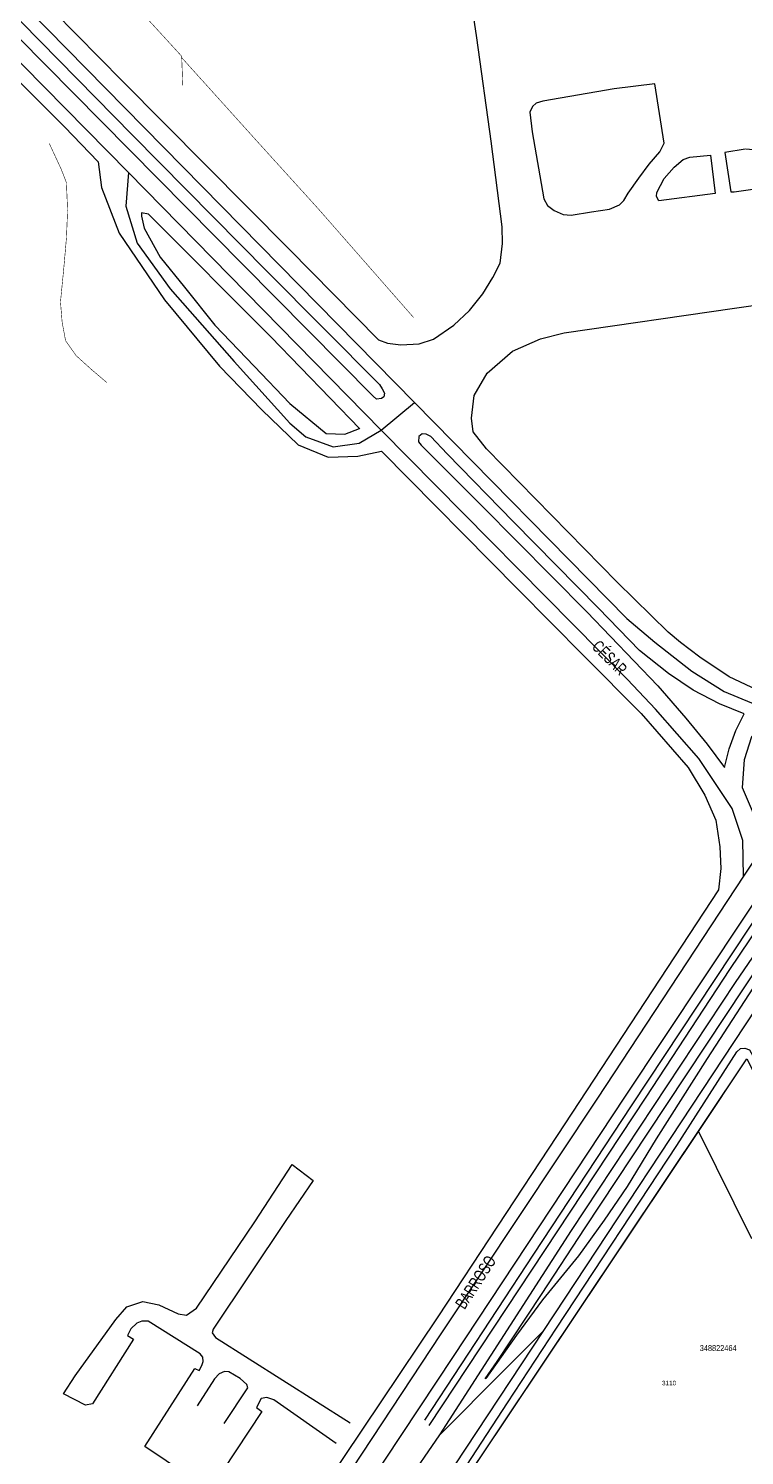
# Model space of a CAD drawing. Extents: x 203640 to 206998, y 4842129 to 4844379.
# Drawn here: x 205344.3 to 205581.8, y 4842438.2 to 4842911.5 of the extents above; entities that cross this region are included whole.
import ezdxf
from ezdxf.enums import TextEntityAlignment as Align

# ---------------------------------------------------------------- set-up
doc = ezdxf.new("R2010")
doc.units = 0
doc.header["$LTSCALE"] = 1.5
doc.header["$MEASUREMENT"] = 0
for name, color, linetype in [('CD-MALHA-LOTES', 40, 'CONTINUOUS'), ('CD_TXT_QUADRA', 7, 'CONTINUOUS'), ('HD-VALAS-DRENOS', 170, 'CONTINUOUS'), ('RU-QUADRAS', 210, 'CONTINUOUS'), ('SV-EIXO-RUA-PAV', 20, 'CONTINUOUS'), ('SV-RUA-PAVIM-S-GUIA-C-GUIA', 7, 'CONTINUOUS'), ('SV-TXT-RUA-PAV-S-GUIA-C-GUIA', 7, 'CONTINUOUS'), ('Th_NmrPorta', 1, 'CONTINUOUS')]:
    doc.layers.add(name, color=color, linetype=linetype)
doc.styles.add('ARIAL', font='ARIAL.TTF')
doc.styles.get("Standard").update_dxf_attribs({"font": 'ARIAL.TTF'})

msp = doc.modelspace()

# ---------------------------------------------------------------- linework, layer by layer
at = {"layer": 'CD-MALHA-LOTES', "linetype": 'Continuous'}
for points in [[(205566.55, 4842545.59), (205582.6, 4842569.74)], [(205473.05, 4842406.01), (205566.55, 4842545.59)], [(205566.55, 4842545.59), (205584.08, 4842510.19)]]:
    msp.add_lwpolyline(points, dxfattribs=at)
at = {"layer": 'HD-VALAS-DRENOS', "const_width": 0.18}
for points in [[(205375.32, 4842925.84), (205374.72, 4842924.48), (205395.06, 4842902.27), (205395.42, 4842892.64)], [(205395.08, 4842901.79), (205421.6, 4842872.38), (205440.36, 4842851.69), (205472.01, 4842815.59)], [(205370.25, 4842794.02), (205365.32, 4842798.21), (205360.09, 4842802.92), (205356.55, 4842807.91), (205355.41, 4842814.03), (205354.86, 4842820.78), (205356, 4842832.41), (205356.85, 4842842.18), (205357.21, 4842851.05), (205356.84, 4842860.33), (205355.09, 4842864.82), (205351.14, 4842873.36)]]:
    msp.add_lwpolyline(points, dxfattribs=at)
at = {"layer": 'RU-QUADRAS', "color": 6, "linetype": 'Continuous'}
msp.add_lwpolyline([(205473.05, 4842404.4), (205473.05, 4842406.01), (205582.6, 4842569.74), (205617.62, 4842501.61), (205605.79, 4842496.42), (205603.01, 4842502.96), (205598.71, 4842501.13), (205603.16, 4842491.09), (205619.4, 4842498.07), (205625.22, 4842485.08), (205642.54, 4842441.96), (205572.23, 4842426.27), (205474.79, 4842403.72)], close=True, dxfattribs=at)
at = {"layer": 'SV-EIXO-RUA-PAV'}
for points in [[(205581.42, 4842630.28), (205581.25, 4842642.14), (205577.65, 4842652.72), (205566.66, 4842669.3), (205552.27, 4842685.67), (205542.94, 4842695.5), (205461.26, 4842778.24), (205377.39, 4842863.68), (205202.99, 4843040.85), (204978.4, 4843269.01), (204895.74, 4843352.99)], [(204916.15, 4843352.99), (204985.68, 4843282.52), (205062.27, 4843204.4), (205472.26, 4842787.47), (205542.79, 4842715.75), (205551.98, 4842707.9), (205564.34, 4842698.35), (205575.04, 4842691.6), (205584.1, 4842687.81), (205596.26, 4842684.65), (205602.43, 4842683.48), (205613.84, 4842679.47), (205620.99, 4842675.89), (205629.46, 4842670.56), (205637.12, 4842664.29), (205662.24, 4842642.78), (205667.1, 4842638.04)], [(205796.11, 4842956.02), (205774.83, 4842924.09), (205613.84, 4842679.47), (205588.6, 4842641.18), (205581.42, 4842630.28), (205533.04, 4842556.74), (205480.99, 4842478.51), (205422.2, 4842389.31), (205362.94, 4842298.85), (205297.53, 4842201.16)], [(205308.65, 4842201.16), (205379.25, 4842309.51), (205428.16, 4842384.92), (205485.23, 4842470.99), (205542.13, 4842557.05), (205594.97, 4842636.54), (205796.11, 4842941.27)], [(205440.87, 4842386.51), (205446.58, 4842395.27), (205480.66, 4842445.04), (205524.34, 4842512.77), (205578.74, 4842595.07), (205603.28, 4842630.74), (205629.46, 4842670.56), (205647.88, 4842698.19), (205796.11, 4842923.58)], [(205455.59, 4842389.35), (205467.14, 4842406.8), (205515.2, 4842479.63), (205581.86, 4842580.68), (205599.59, 4842607.45), (205611.08, 4842624.86), (205637.12, 4842664.29), (205650.05, 4842683.99), (205796.11, 4842905.6)], [(205377.39, 4842863.68), (205376.52, 4842852.56), (205380.31, 4842840.26), (205391.2, 4842825.11), (205412.5, 4842800.97), (205430.96, 4842780.61), (205436.24, 4842775.99), (205445.37, 4842772.7), (205453.96, 4842773.98), (205461.26, 4842778.24), (205472.26, 4842787.47)], [(205596.26, 4842684.65), (205589.84, 4842682.28), (205584.05, 4842676.49), (205581.65, 4842668.9), (205581.05, 4842659.71), (205585.64, 4842648.93), (205588.6, 4842641.18), (205594.97, 4842636.54), (205603.28, 4842630.74), (205611.58, 4842625.25), (205632.59, 4842612.63), (205637.45, 4842609.96)], [(205480.66, 4842445.04), (205502.16, 4842466.6), (205515.2, 4842479.63)]]:
    msp.add_lwpolyline(points, dxfattribs=at)
at = {"layer": 'SV-RUA-PAVIM-S-GUIA-C-GUIA'}
for points in [[(205329.68, 4842926.04), (205378.76, 4842876.14), (205423.48, 4842830.9), (205460.68, 4842793.35), (205461.63, 4842792), (205462.34, 4842790.51), (205462.16, 4842789.34), (205461.33, 4842788.75), (205459.69, 4842788.58), (205458.61, 4842789.47), (205415.41, 4842833.06), (205368.34, 4842880.68), (205304.11, 4842945.76)], [(205337.3, 4842932.86), (205375.42, 4842894), (205430.6, 4842838.37), (205460.34, 4842808.17), (205463.32, 4842807.13), (205467.77, 4842806.53), (205473.9, 4842806.89), (205478.59, 4842808.45), (205485.34, 4842813.12), (205490.53, 4842817.91), (205495.01, 4842823.5), (205498.32, 4842828.86), (205500.72, 4842833.64), (205501.46, 4842840.11), (205501.33, 4842845.66), (205497.69, 4842874.12), (205492.96, 4842908.33), (205488.75, 4842936.62)], [(205310.61, 4842924.51), (205356.2, 4842878.83), (205367.37, 4842867.28), (205368.51, 4842858.75), (205374.34, 4842843.63), (205389.33, 4842821.5), (205407.59, 4842799.42), (205421.62, 4842785.03), (205433.69, 4842773.43), (205443.68, 4842769.24), (205453.45, 4842769.59), (205461.33, 4842771.32), (205506.58, 4842725.55), (205528.44, 4842703.44), (205547.52, 4842684.22), (205563.1, 4842666.36), (205568.66, 4842657.14), (205572.22, 4842648.9), (205573.55, 4842640.07), (205573.96, 4842632.85), (205573.2, 4842625.76), (205519.64, 4842544.27), (205480.07, 4842484.16), (205442.45, 4842428.16)], [(205582.05, 4842871.5), (205575.25, 4842870.33), (205577.25, 4842857.27), (205578.38, 4842857.25), (205586.83, 4842858.46), (205594.59, 4842859.8), (205595.61, 4842860.62), (205596.41, 4842861.72), (205595.89, 4842863.34), (205594, 4842865.81), (205590.06, 4842869), (205585.95, 4842871.08), (205582.19, 4842871.49)], [(205454.21, 4842778.65), (205424.64, 4842809.16), (205384.01, 4842849.91), (205381.76, 4842850.31), (205381.78, 4842849.22), (205382.63, 4842845.22), (205387.93, 4842835.67), (205395.98, 4842825.66), (205406.07, 4842813.07), (205419.15, 4842799.47), (205430.91, 4842787.09), (205443.04, 4842777.19), (205449.18, 4842776.96), (205454.01, 4842778.85)], [(205585.88, 4842692.07), (205576.69, 4842696.38), (205566.97, 4842702.96), (205560.52, 4842707.78), (205556.42, 4842711.24), (205539.58, 4842727.88), (205496.14, 4842772.01), (205491.8, 4842777.67), (205491.24, 4842782.18), (205492.04, 4842789.74), (205496.42, 4842797.17), (205504.86, 4842804.45), (205514.07, 4842808.54), (205521.93, 4842810.58), (205578.48, 4842818.75), (205618.7, 4842824.48)], [(205475.78, 4842449.88), (205511.86, 4842504.96), (205544.29, 4842554.19), (205566.23, 4842587.19), (205595.31, 4842631.07), (205597.18, 4842629.53), (205576.83, 4842599.38), (205549.05, 4842557.04), (205515.41, 4842506.12), (205477.06, 4842448.15)], [(205495.74, 4842463.6), (205499.76, 4842469.3), (205514.41, 4842491.55), (205528.96, 4842513.65), (205549.71, 4842545.13), (205581.93, 4842593.6), (205603.42, 4842625.92), (205605.1, 4842624.51), (205590.02, 4842601.64), (205569.37, 4842569.82), (205552.42, 4842543.18), (205542.82, 4842527.36), (205535.2, 4842516.23), (205526.66, 4842504.42), (205514.71, 4842489.83), (205506.13, 4842478.13), (205495.93, 4842463.75)], [(205484.47, 4842426.95), (205503.11, 4842455.64), (205519.4, 4842480.4), (205559.32, 4842540.98), (205579.21, 4842572.1), (205580.48, 4842573.14), (205581.91, 4842573.24), (205583.43, 4842572.73), (205586.08, 4842567.95), (205605.59, 4842529.92), (205619.21, 4842502.4), (205617.62, 4842501.61), (205605.79, 4842496.42), (205603.01, 4842502.96), (205598.71, 4842501.13), (205601.38, 4842494.48), (205603.17, 4842491.13), (205619.4, 4842498.07), (205621.02, 4842498.76), (205623.78, 4842493.18), (205638.45, 4842457.88), (205644.98, 4842439.44), (205644.78, 4842438.67), (205643.62, 4842438.02)], [(205446.3, 4842442.13), (205425.63, 4842456.63), (205423.26, 4842457.37), (205421.47, 4842457.05), (205419.89, 4842454.12), (205421.67, 4842452.81), (205404.43, 4842426.64), (205382.83, 4842441.14), (205399.39, 4842466.97), (205400.9, 4842466.38), (205401.78, 4842467.97), (205402.16, 4842469.31), (205402.1, 4842470.73), (205401.22, 4842471.9), (205383.93, 4842482.76), (205381.85, 4842482.67), (205380.21, 4842482.09), (205378.21, 4842480.14), (205377.08, 4842477.98), (205379.07, 4842476.73), (205365.44, 4842455.25), (205363.2, 4842454.89), (205355.91, 4842458.6), (205359.68, 4842464.54), (205373.26, 4842483.31), (205376.9, 4842487.52), (205382.15, 4842489.25), (205387.48, 4842488.14), (205393.88, 4842485.18), (205396.67, 4842484.75), (205399.94, 4842487.02), (205419.36, 4842515.7), (205431.73, 4842534.65), (205438.67, 4842529.36)], [(205438.67, 4842529.36), (205429.65, 4842516.12), (205405.49, 4842480.02), (205405.18, 4842478.83), (205406.28, 4842477.36), (205450.91, 4842448.97)], [(205409.19, 4842448.73), (205417.04, 4842460.63), (205416.72, 4842461.67), (205414.5, 4842463.71), (205410.75, 4842465.89), (205409.28, 4842466.07), (205407.53, 4842465.31), (205405.92, 4842463.58), (205400.21, 4842454.59)]]:
    msp.add_lwpolyline(points, dxfattribs=at)
for points in [[(205555.17, 4842873.41), (205552.06, 4842893.09), (205538.59, 4842891.49), (205514.84, 4842887.42), (205512.71, 4842886.72), (205511.46, 4842885.58), (205510.54, 4842883.73), (205511.38, 4842877.22), (205515.26, 4842854.94), (205516.45, 4842852.71), (205518.63, 4842851.09), (205521.6, 4842849.8), (205524.32, 4842849.56), (205531.05, 4842850.62), (205537.03, 4842851.56), (205540.26, 4842853.01), (205541.72, 4842854.38), (205543.15, 4842856.81), (205546.67, 4842861.83), (205550.12, 4842866.5), (205553.69, 4842870.53)], [(205570.49, 4842869.48), (205572.03, 4842856.71), (205553.41, 4842854.31), (205552.58, 4842855.73), (205552.72, 4842857.12), (205555.14, 4842861.7), (205558.47, 4842865.52), (205561.4, 4842868.04), (205563.6, 4842868.75)], [(205473.61, 4842774.4), (205474.55, 4842773.24), (205494.61, 4842753.16), (205529.45, 4842717.95), (205552.97, 4842693.48), (205562.36, 4842682.75), (205569.39, 4842674.12), (205575.09, 4842666.32), (205576.65, 4842672.54), (205578.88, 4842678.68), (205581.67, 4842684.2), (205573.43, 4842687.45), (205564.71, 4842692), (205556.56, 4842697.5), (205546.95, 4842705.22), (205533.35, 4842719.25), (205505.17, 4842747.84), (205483.12, 4842770.43), (205477.74, 4842776.09), (205476.2, 4842776.95), (205474.85, 4842777.05), (205473.71, 4842776.18)]]:
    msp.add_lwpolyline(points, close=True, dxfattribs=at)

# ---------------------------------------------------------------- texts
at = {"layer": 'CD_TXT_QUADRA', "linetype": 'Continuous', "style": 'ARIAL', "width": 0.7}
msp.add_text('348822464', height=2, dxfattribs=at).set_placement((205566.93, 4842472.8))
at = {"layer": 'SV-TXT-RUA-PAV-S-GUIA-C-GUIA', "style": 'ARIAL', "width": 0.7}
for s, rotation, p in [('CÉSAR', 315, (205530.86, 4842706.13)), ('BARROSO', 57, (205488.93, 4842486.36))]:
    msp.add_text(s, height=4, rotation=rotation, dxfattribs=at).set_placement(p)
at = {"layer": 'Th_NmrPorta', "color": 1}
msp.add_text('3110', height=1.5, dxfattribs=at).set_placement((205554.42, 4842462.2), align=Align.MIDDLE_LEFT)

doc.saveas('drawing.dxf')
